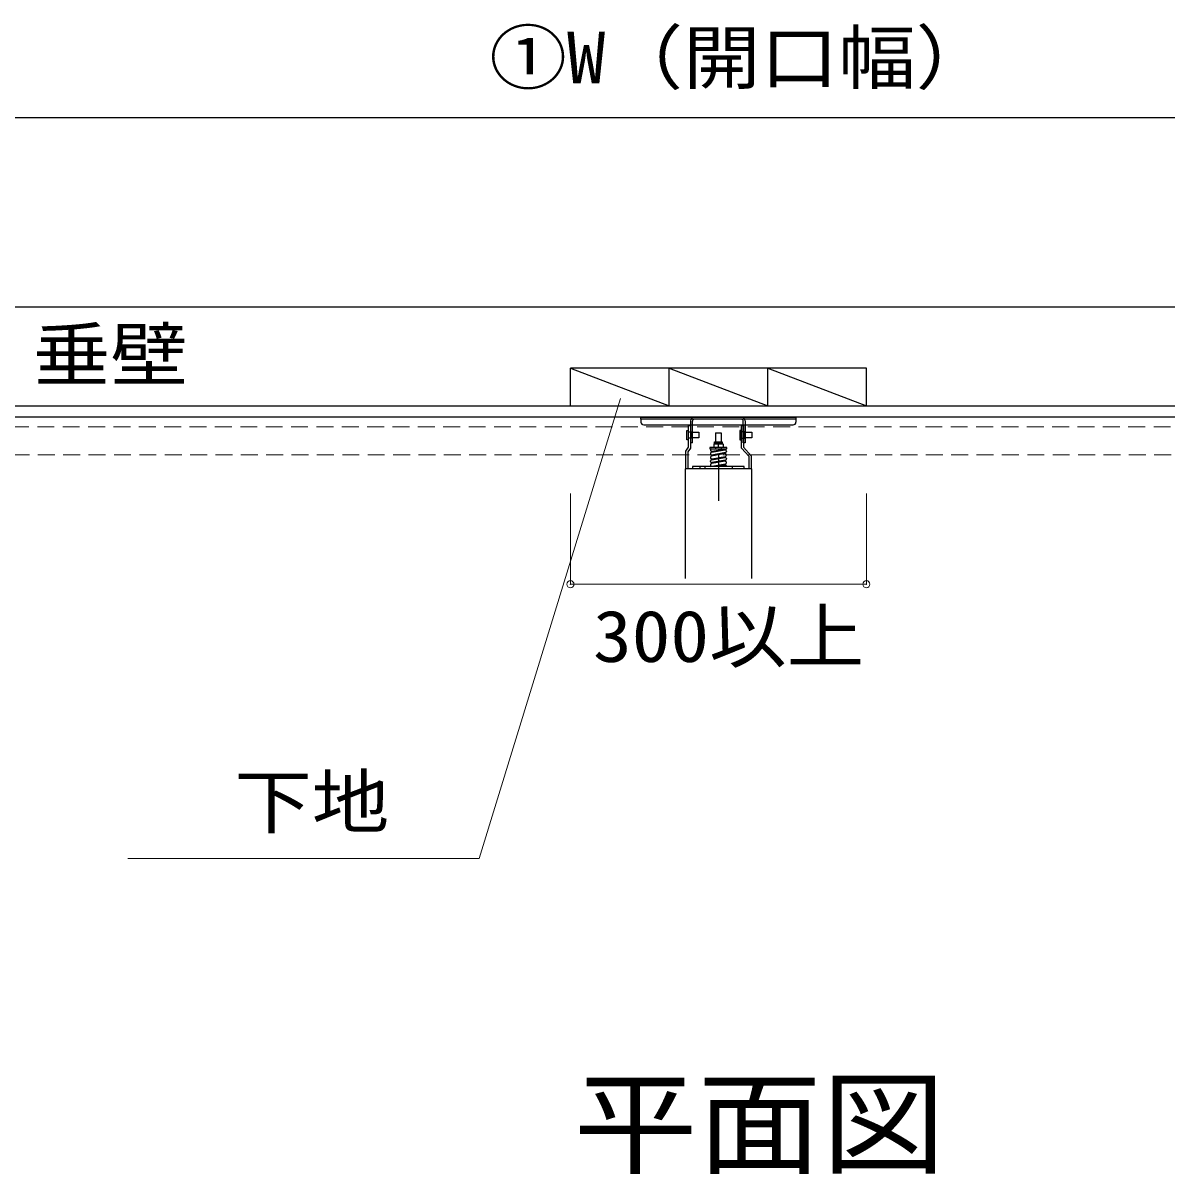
# Model space of a CAD drawing. Units: millimetres on the paper, enlarged 10 times, with parts at other scales. Extents: x -11000 to 565, y -4772 to 3349.
# Drawn here: x -4332 to -3520, y 2213 to 3030 of the extents above; entities that cross this region are included whole.
import ezdxf
from ezdxf.enums import TextEntityAlignment as Align

# ---------------------------------------------------------------- set-up
doc = ezdxf.new("R2010")
doc.units = ezdxf.units.MM
doc.header["$LTSCALE"] = 10
doc.header["$PDMODE"] = 32
doc.header["$PDSIZE"] = 5
doc.linetypes.add('DASHED1', pattern=[1.8, 1.2, -0.6])
for name, color, linetype in [('0-0', 7, 'Continuous'), ('0-1', 7, 'Continuous'), ('0-4', 7, 'Continuous'), ('0-5', 7, 'Continuous'), ('0-E', 2, 'Continuous')]:
    doc.layers.add(name, color=color, linetype=linetype)
doc.layers.add('0-8', color=7, linetype='Continuous', lineweight=18)
doc.styles.add('ＭＳ ゴシック', font='')
doc.styles.get('ＭＳ ゴシック').set_extended_font_data('MS Gothic')

msp = doc.modelspace()

# ---------------------------------------------------------------- linework, layer by layer
at = {"layer": '0-0'}
msp.add_lwpolyline([(-4738.44, 2861.76), (-4738.44, 2962.85), (-2938.44, 2962.85), (-2938.44, 2861.76)], dxfattribs=at)
at = {"layer": '0-1'}
for p, q in [((-4738.44, 2758.2), (-2666.99, 2758.2)), ((-2790.23, 2750.2), (-5141.34, 2750.2))]:
    msp.add_line(p, q, dxfattribs=at)
msp.add_lwpolyline([(-2620.16, 2828.2), (-3328.44, 2828.2), (-5141.34, 2828.2)], dxfattribs=at)
at = {"layer": '0-4'}
for p, q in [((-3893.44, 2748.73), (-3893.44, 2750.2)), ((-3891.44, 2744.73), (-3785.44, 2744.73)), ((-3856.91, 2732.06), (-3856.91, 2747.4)), ((-3859.57, 2739.86), (-3857.24, 2739.86)), ((-3840.44, 2739.2), (-3840.44, 2732.8)), ((-3856.91, 2732.06), (-3858.24, 2732.06)), ((-3844.11, 2727.03), (-3844.11, 2726.86)), ((-3842.11, 2727.51), (-3842.11, 2727.86)), ((-3834.94, 2727.53), (-3842.11, 2727.53)), ((-3841.77, 2730.96), (-3841.77, 2728.8)), ((-3841.11, 2732.46), (-3835.77, 2732.46)), ((-3840.61, 2728.8), (-3840.61, 2727.86)), ((-3840.61, 2726.48), (-3840.61, 2725.8)), ((-3838.44, 2728.8), (-3838.44, 2730.8)), ((-3836.27, 2727.86), (-3836.27, 2728.8)), ((-3836.27, 2727.25), (-3836.27, 2726.58)), ((-3835.11, 2730.96), (-3835.11, 2728.8)), ((-3834.94, 2727.86), (-3834.94, 2727.51)), ((-3844.11, 2724.5), (-3844.11, 2724.19)), ((-3844.11, 2721.83), (-3844.11, 2721.52)), ((-3844.11, 2718.86), (-3844.11, 2719.16)), ((-3843.42, 2719.99), (-3833.75, 2721.69)), ((-3833.46, 2719.74), (-3843.13, 2718.04)), ((-3840.61, 2723.13), (-3840.61, 2723.81)), ((-3840.61, 2720.46), (-3840.61, 2721.15)), ((-3840.61, 2717.8), (-3840.61, 2718.48)), ((-3838.44, 2724.2), (-3838.44, 2690.86)), ((-3836.27, 2723.91), (-3836.27, 2724.6)), ((-3836.27, 2721.88), (-3836.27, 2721.25)), ((-3836.27, 2718.58), (-3836.27, 2719.26)), ((-3833.75, 2721.69), (-3836.17, 2721.93)), ((-3832.77, 2726.2), (-3832.77, 2725.9)), ((-3832.77, 2723.54), (-3832.77, 2723.23)), ((-3832.77, 2720.87), (-3832.77, 2720.56)), ((-3851.44, 2713.53), (-3851.44, 2715.2)), ((-3848.11, 2715.2), (-3848.11, 2713.53)), ((-3844.11, 2716.5), (-3844.11, 2716.19)), ((-3843.13, 2718.04), (-3840.71, 2717.8)), ((-3843.13, 2715.37), (-3833.46, 2717.08)), ((-3836.27, 2716.58), (-3836.27, 2716.12)), ((-3832.77, 2717.9), (-3832.77, 2718.2)), ((-3832.77, 2715.59), (-3832.77, 2715.2)), ((-3828.77, 2715.2), (-3828.77, 2713.53)), ((-3814.77, 2635.75), (-3814.77, 2713.53))]:
    msp.add_line(p, q, dxfattribs=at)
for points in [[(-3893.44, 2750.2), (-3783.44, 2750.2), (-3783.44, 2748.73), (-3783.44, 2746.73)], [(-3783.44, 2748.73), (-3893.44, 2748.73), (-3893.44, 2746.73)], [(-3861.57, 2713.53), (-3861.57, 2726.2), (-3859.57, 2728.86), (-3859.57, 2744.2), (-3858.24, 2744.2)], [(-3858.24, 2747.66), (-3858.24, 2728.2), (-3860.24, 2725.53), (-3860.24, 2713.53)], [(-3816.64, 2713.53), (-3816.64, 2722.2), (-3821.97, 2728.2), (-3821.97, 2744.2), (-3820.64, 2744.2)], [(-3819.44, 2747.66), (-3819.44, 2744.73), (-3819.44, 2732.06), (-3820.77, 2732.06), (-3820.77, 2747.4)], [(-3820.64, 2744.2), (-3820.64, 2728.86), (-3815.31, 2722.86), (-3815.31, 2713.53)], [(-3859.57, 2734.2), (-3860.91, 2734.2), (-3860.91, 2740.86), (-3859.57, 2740.86)], [(-3857.24, 2739.86), (-3857.24, 2735.2), (-3859.57, 2735.2)], [(-3857.24, 2739.5), (-3852.24, 2739.5), (-3852.24, 2735.5), (-3857.24, 2735.5)], [(-3840.44, 2739.2), (-3836.44, 2739.2), (-3836.44, 2732.8)], [(-3821.97, 2740.86), (-3823.31, 2740.86), (-3823.31, 2734.2), (-3821.97, 2734.2)], [(-3821.97, 2735.2), (-3819.64, 2735.2), (-3819.64, 2739.86), (-3821.97, 2739.86)], [(-3819.64, 2739.5), (-3814.64, 2739.5), (-3814.64, 2735.5), (-3819.64, 2735.5)], [(-3843.42, 2725.32), (-3833.75, 2727.02), (-3836.27, 2727.25)], [(-3840.71, 2725.8), (-3843.13, 2726.04), (-3832.77, 2727.86)], [(-3835.77, 2731.63), (-3835.11, 2730.96), (-3841.77, 2730.96), (-3841.11, 2731.63)], [(-3836.17, 2724.6), (-3833.75, 2724.36), (-3843.42, 2722.65)], [(-3836.17, 2719.26), (-3833.75, 2719.02), (-3843.42, 2717.32)], [(-3833.46, 2725.08), (-3843.13, 2723.37), (-3840.71, 2723.13)], [(-3840.71, 2720.46), (-3843.13, 2720.7), (-3833.46, 2722.41)], [(-3814.77, 2713.53), (-3862.11, 2713.53), (-3862.11, 2635.75)], [(-3820.11, 2713.53), (-3820.11, 2715.2), (-3856.77, 2715.2), (-3856.77, 2713.53)], [(-3844.11, 2715.2), (-3833.71, 2716.42), (-3835.98, 2716.63)]]:
    msp.add_lwpolyline(points, dxfattribs=at)
for points in [[(-3832.44, 2727.86), (-3832.44, 2728.8), (-3844.44, 2728.8), (-3844.44, 2727.86)], [(-3841.11, 2732.8), (-3835.77, 2732.8), (-3835.77, 2731.63), (-3841.11, 2731.63)]]:
    msp.add_lwpolyline(points, close=True, dxfattribs=at)
for centre, radius, start, end in [((-3891.44, 2746.73), 2, 180, 270), ((-3855.84, 2747.66), 2.4, 90, 180), ((-3855.57, 2747.4), 1.33, 90, 180), ((-3822.11, 2747.4), 1.33, 0, 90), ((-3821.84, 2747.66), 2.4, 0, 90), ((-3785.44, 2746.73), 2, 270, 0), ((-3843.27, 2727.03), 0.833, 90, 180), ((-3843.27, 2726.86), 0.833, 180, 280.00798), ((-3833.61, 2726.2), 0.833, 0, 100.00798), ((-3843.27, 2724.5), 0.833, 100.00798, 180), ((-3843.27, 2724.19), 0.833, 180, 280.00798), ((-3843.27, 2721.83), 0.833, 100.00798, 180), ((-3843.27, 2721.52), 0.833, 180, 280.00798), ((-3843.27, 2719.16), 0.833, 100.00798, 180), ((-3843.27, 2718.86), 0.833, 180, 280.00798), ((-3833.61, 2723.54), 0.833, 0, 100.00798), ((-3833.61, 2720.87), 0.833, 0, 100.00798), ((-3833.61, 2718.2), 0.833, 0, 100.00798), ((-3833.61, 2725.9), 0.833, 280.00798, 0), ((-3833.61, 2723.23), 0.833, 280.00798, 0), ((-3833.61, 2720.56), 0.833, 280.00798, 0), ((-3843.27, 2716.5), 0.833, 100.00798, 180), ((-3843.27, 2716.19), 0.833, 180, 280.00798), ((-3833.61, 2715.59), 0.833, 0, 96.70984), ((-3833.61, 2717.9), 0.833, 280.00798, 0)]:
    msp.add_arc(centre, radius, start, end, dxfattribs=at)
at = {"layer": '0-5'}
for q in [(-3943.44, 2784.86), (-3733.44, 2758.2)]:
    msp.add_line((-3943.44, 2758.2), q, dxfattribs=at)
msp.add_lwpolyline([(-3803.44, 2758.2), (-3803.44, 2784.86), (-3733.44, 2758.2), (-3733.44, 2784.86), (-3943.44, 2784.86), (-3873.44, 2758.2), (-3873.44, 2784.86)], close=True, dxfattribs=at)
at = {"layer": '0-8', "linetype": 'DASHED1'}
for p, q in [((-4699.63, 2743.4), (-2977.25, 2743.4)), ((-2977.25, 2723.4), (-4699.63, 2723.4))]:
    msp.add_line(p, q, dxfattribs=at)
at = {"layer": '0-8'}
for points in [[(-4257.48, 2437.23), (-4008.22, 2437.23), (-3907.89, 2763.44)], [(-3733.44, 2695.97), (-3733.44, 2631.75), (-3943.44, 2631.75), (-3943.44, 2695.97)]]:
    msp.add_lwpolyline(points, dxfattribs=at)
for p in [(-3943.44, 2631.75), (-3733.44, 2631.75)]:
    msp.add_point(p, dxfattribs=at)

# ---------------------------------------------------------------- texts
at = {"layer": '0-0', "color": 3, "style": 'ＭＳ ゴシック', "width": 1.1}
msp.add_text('①W（開口幅）', height=36.66, dxfattribs=at).set_placement((-4000.96, 2975.94), align=Align.BOTTOM_LEFT)
at = {"layer": '0-8', "color": 3, "style": 'ＭＳ ゴシック', "width": 1.1}
for s, p in [('垂壁', (-4324.84, 2765.26)), ('300以上', (-3927.39, 2565.58)), ('下地', (-4181.93, 2448.12))]:
    msp.add_text(s, height=36.66, dxfattribs=at).set_placement(p, align=Align.BOTTOM_LEFT)
at = {"layer": '0-E', "style": 'ＭＳ ゴシック', "width": 1.1}
msp.add_text('平面図', height=58.65, dxfattribs=at).set_placement((-3941.24, 2202.26), align=Align.BOTTOM_LEFT)

doc.saveas('drawing.dxf')
